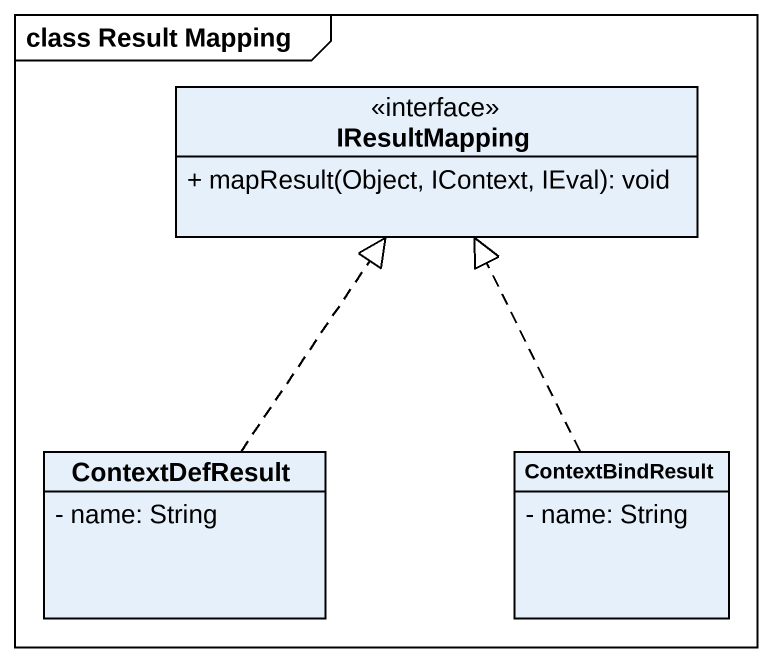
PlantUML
@startuml
mainframe class Result Mapping
hide circle
hide empty members
skinparam classAttributeIconSize 0
class IResultMapping <<interface>> {
  + mapResult(Object, IContext, IEval): void
}
class ContextDefResult {
  - name: String
}
class ContextBindResult {
  - name: String
}
ContextDefResult .up.|> IResultMapping
ContextBindResult .up.|> IResultMapping
@enduml
